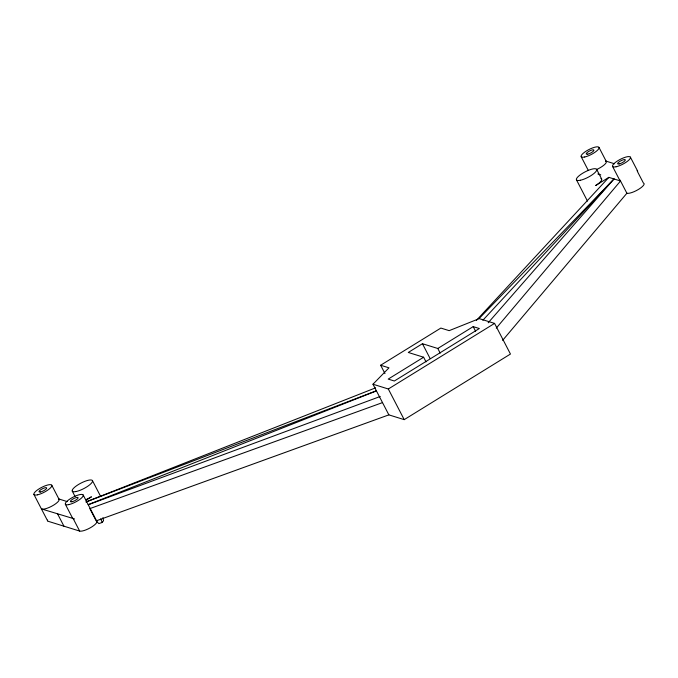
<?xml version="1.0" encoding="UTF-8"?>
<svg xmlns="http://www.w3.org/2000/svg" width="678" height="678" viewBox="0 0 678 678"><rect width="100%" height="100%" fill="white"/><g stroke="black" fill="none" stroke-linecap="round" stroke-linejoin="round"><path stroke-width="1.02" d="M96.683 521.45L98.81 523.611L102.192 522.475L103.531 520.696L102.929 517.602M496.271 328.127L620.531 180.992A10.043 2.737 -27.4 0 1 619.853 179.746M502.618 340.381L626.887 193.247A10.043 2.737 -27.4 0 0 638.735 189.264A10.043 2.737 -27.4 0 0 643.414 183.043L637.515 171.661M488.185 322.787L613.997 178.958L479.007 318.626M476.312 320.482L608.878 177.365L620.531 180.992L626.887 193.247M482.846 320.27L613.997 178.958M388.867 414.868L372.976 384.223L388.977 367.823L380.646 365.239L440.853 328.067L449.175 330.652L479.227 318.626L494.576 323.398L510.458 354.043L404.215 419.64L388.867 414.868L96.191 520.874L89.835 508.619L382.511 402.605M86.131 500.084L91.437 496.813A11.373 3.093 -27.4 0 1 86.216 499.533M608.878 177.365L595.631 185.543A11.373 3.093 -27.4 0 0 600.928 178.509M440.2 353.128L437.793 348.484L422.436 343.712L408.275 352.458L423.623 357.23L426.03 361.874M423.623 357.23L388.206 379.095L394.35 381.002L479.346 328.525L473.202 326.618L437.793 348.484M372.976 384.223L388.325 388.994L494.576 323.398M86.064 501.89L375.629 387.841M88.216 504.644L376.231 390.977M86.072 501.966L376.18 390.842M88.267 504.746L380.265 396.461M74.521 518.933L41.892 509.051A10.043 2.737 -27.4 0 0 53.74 505.068A10.043 2.737 -27.4 0 0 58.418 498.847L67.156 501.567M614.48 163.762L605.649 161.017A10.043 2.737 -27.4 0 1 596.352 169.636M597.86 173.941L600.767 174.848M83.174 494.982L96.835 521.34A10.043 2.737 -27.4 0 1 90.394 527.747A10.043 2.737 -27.4 0 1 79.665 531.077L48.248 521.314A10.043 2.737 -27.4 0 1 47.562 520.068M637.066 170.788L637.71 171.246L630.396 157.152M612.581 166.432L619.887 180.526M598.979 147.38L606.293 161.483M596.64 169.347L601.666 179.034M581.165 156.66L588.233 170.297M576.47 179.856L587.487 201.112M473.202 326.618L475.609 331.262M422.436 343.712L430.14 358.569M380.646 365.239L384.977 373.595M388.325 388.994L404.215 419.64M92.445 480.617L100.59 496.321M72.275 491.118L75.012 496.406M79.665 531.077L73.309 518.823A10.043 2.737 -27.4 0 1 72.622 517.577M65.359 504.263L72.665 518.356M51.757 485.211L59.062 499.313M57.596 513.932L63.952 526.196M33.942 494.491L47.604 520.848M100.708 518.848L102.192 522.475M68.902 504.593A10.043 2.737 -27.4 0 0 83.208 495.762A10.043 2.737 -27.4 0 0 70.682 498.508A10.043 2.737 -27.4 0 0 68.902 504.593M71.961 501.754A4.305 1.17 -27.4 0 0 78.097 497.966A4.305 1.17 -27.4 0 0 72.732 499.144A4.305 1.17 -27.4 0 0 71.961 501.754M76.283 491.499A11.373 3.093 -27.4 0 0 92.488 481.499A11.373 3.093 -27.4 0 0 78.301 484.609A11.373 3.093 -27.4 0 0 76.283 491.499M40.544 491.982A4.305 1.17 -27.4 0 0 46.68 488.202A4.305 1.17 -27.4 0 0 41.316 489.38A4.305 1.17 -27.4 0 0 40.544 491.982M37.485 494.83A10.043 2.737 -27.4 0 0 51.791 485.99A10.043 2.737 -27.4 0 0 39.265 488.736A10.043 2.737 -27.4 0 0 37.485 494.83M616.124 166.763A10.043 2.737 -27.4 0 0 630.438 157.932A10.043 2.737 -27.4 0 0 617.912 160.678A10.043 2.737 -27.4 0 0 616.124 166.763M619.192 163.923A4.305 1.17 -27.4 0 0 625.328 160.135A4.305 1.17 -27.4 0 0 619.955 161.313A4.305 1.17 -27.4 0 0 619.192 163.923M584.707 156.999A10.043 2.737 -27.4 0 0 599.021 148.16A10.043 2.737 -27.4 0 0 586.495 150.914A10.043 2.737 -27.4 0 0 584.707 156.999M587.775 154.152A4.305 1.17 -27.4 0 0 593.911 150.372A4.305 1.17 -27.4 0 0 588.538 151.55A4.305 1.17 -27.4 0 0 587.775 154.152M580.478 180.238A11.373 3.093 -27.4 0 0 596.682 170.229A11.373 3.093 -27.4 0 0 582.504 173.339A11.373 3.093 -27.4 0 0 580.478 180.238"/></g></svg>
